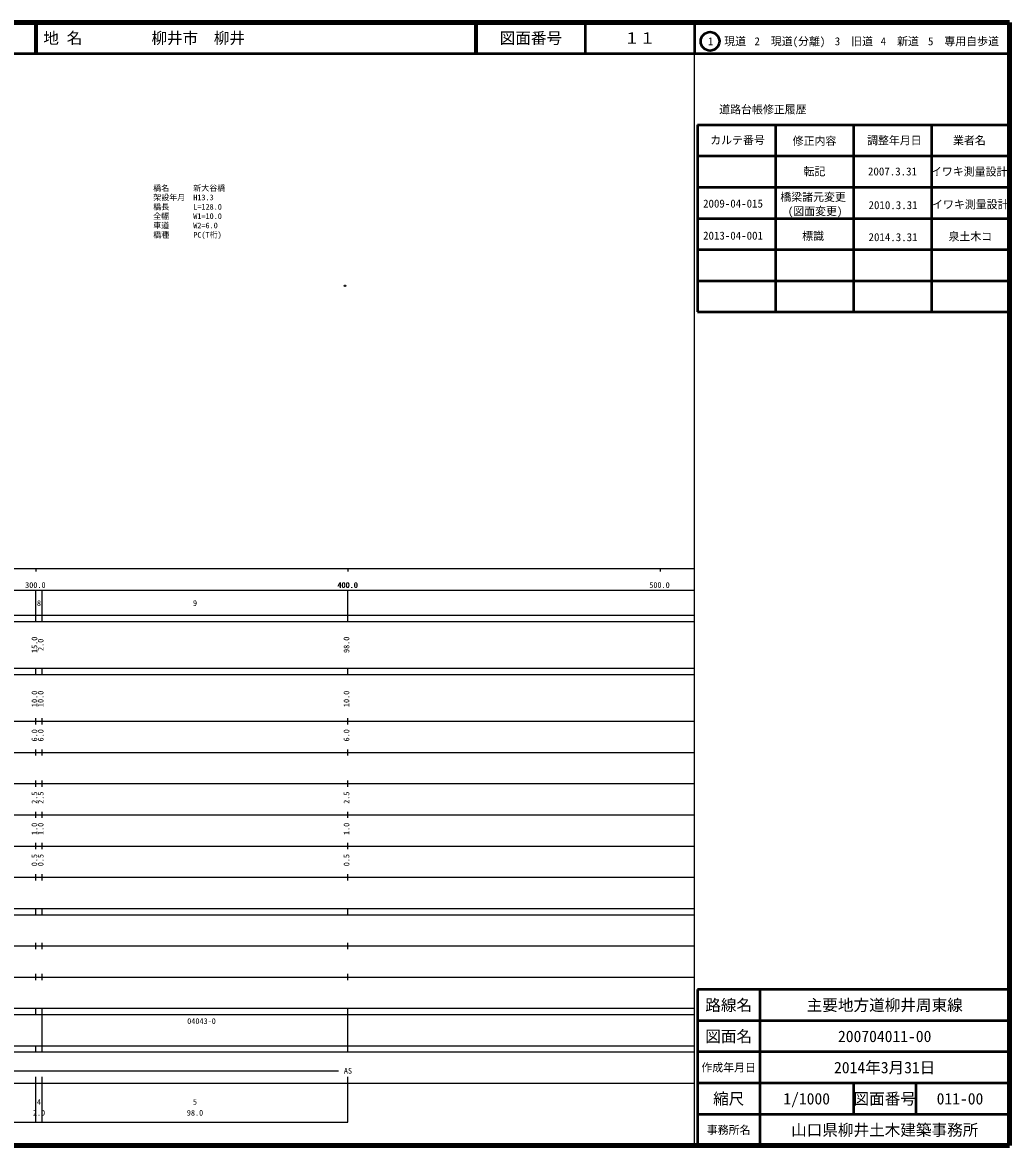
# Model space of a CAD drawing. Units: millimetres on the paper, with parts at other scales. Extents: x 40 to 680, y 20 to 380.
# Drawn here: x 363.7 to 680, y 20 to 380 of the extents above; entities that cross this region are included whole.
import ezdxf
from ezdxf.enums import TextEntityAlignment as Align

# ---------------------------------------------------------------- set-up
doc = ezdxf.new("R2010")
doc.units = ezdxf.units.MM
doc.header["$PDMODE"] = 32
doc.header["$PDSIZE"] = 0.5
for name, color, linetype in [('M-OTRS', 6, 'Continuous'), ('M-STR-HTXT', 7, 'Continuous'), ('M-TTL-TXT', 7, 'Continuous')]:
    doc.layers.add(name, color=color, linetype=linetype)
for name, color, linetype, lineweight in [('M-TTL', 2, 'Continuous', 140), ('M-TTL-BAND', 7, 'Continuous', 25), ('M-TTL-FRAM', 2, 'Continuous', 50), ('M-TTL-LINE', 7, 'Continuous', 50)]:
    doc.layers.add(name, color=color, linetype=linetype, lineweight=lineweight)
doc.styles.add('ＭＳ ゴシック', font='')
doc.styles.get('ＭＳ ゴシック').set_extended_font_data('MS Gothic')

msp = doc.modelspace()

# ---------------------------------------------------------------- linework, layer by layer
at = {"layer": 'M-OTRS'}
msp.add_point((467.096, 295.583), dxfattribs=at)
at = {"layer": 'M-TTL'}
for p, q in [((680, 380), (40, 380)), ((680, 20), (680, 380)), ((40, 20), (680, 20))]:
    msp.add_line(p, q, dxfattribs=at)
at = {"layer": 'M-TTL-BAND'}
for p, q in [((579, 20), (579, 370)), ((40, 205), (579, 205)), ((368, 205), (368, 204)), ((468, 205), (468, 204)), ((568, 205), (568, 204)), ((68, 198), (579, 198)), ((368, 188), (368, 198)), ((370, 188), (370, 198)), ((468, 188), (468, 198)), ((40, 190), (579, 190)), ((40, 188), (579, 188)), ((40, 173), (579, 173)), ((368, 171), (368, 173)), ((370, 171), (370, 173)), ((468, 171), (468, 173)), ((40, 171), (579, 171)), ((40, 156), (579, 156)), ((368, 155), (368, 157)), ((370, 155), (370, 157)), ((468, 155), (468, 157)), ((46, 146), (579, 146)), ((368, 145), (368, 147)), ((370, 145), (370, 147)), ((468, 145), (468, 147)), ((368, 135), (368, 137)), ((370, 135), (370, 137)), ((468, 135), (468, 137)), ((52, 136), (579, 136)), ((46, 126), (579, 126)), ((368, 125), (368, 127)), ((370, 125), (370, 127)), ((468, 125), (468, 127)), ((52, 116), (579, 116)), ((368, 115), (368, 117)), ((370, 115), (370, 117)), ((468, 115), (468, 117)), ((46, 106), (579, 106)), ((368, 105), (368, 107)), ((370, 105), (370, 107)), ((468, 105), (468, 107)), ((40, 96), (579, 96)), ((40, 94), (579, 94)), ((368, 94), (368, 96)), ((370, 94), (370, 96)), ((468, 94), (468, 96)), ((49, 84), (579, 84)), ((368, 83), (368, 85)), ((370, 83), (370, 85)), ((468, 83), (468, 85)), ((40, 74), (579, 74)), ((368, 73), (368, 75)), ((370, 73), (370, 75)), ((468, 73), (468, 75)), ((40, 64), (579, 64)), ((40, 62), (579, 62)), ((368, 62), (368, 64)), ((370, 62), (370, 64)), ((370, 52), (370, 62)), ((468, 62), (468, 64)), ((468, 52), (468, 62)), ((40, 52), (579, 52)), ((368, 50), (368, 52)), ((370, 50), (370, 52)), ((468, 50), (468, 52)), ((40, 50), (579, 50)), ((71, 44), (465, 44)), ((40, 40), (579, 40)), ((368, 27.5), (368, 42)), ((370, 27.5), (370, 42)), ((468, 27.5), (468, 42)), ((68, 27.5), (462, 27.5)), ((461.995, 27.501), (468.022, 27.501))]:
    msp.add_line(p, q, dxfattribs=at)
at = {"layer": 'M-TTL-FRAM'}
for p, q in [((580, 347.197), (580, 287.197)), ((580, 347.197), (680, 347.197)), ((580, 287.197), (680, 287.197)), ((680, 70), (580, 70)), ((580, 70), (580, 20))]:
    msp.add_line(p, q, dxfattribs=at)
at = {"layer": 'M-TTL-LINE'}
for p, q in [((367.75, 380), (367.75, 370)), ((368.25, 380), (368.25, 370)), ((508.747, 380), (508.747, 370)), ((509.247, 380), (509.247, 370)), ((543.997, 380), (543.997, 370)), ((579, 380), (579, 370)), ((40, 370), (680, 370)), ((605, 347.197), (605, 287.197)), ((630, 347.197), (630, 287.197)), ((655, 347.197), (655, 287.197)), ((580, 337.197), (680, 337.197)), ((580, 327.197), (680, 327.197)), ((580, 317.197), (680, 317.197)), ((580, 307.197), (680, 307.197)), ((580, 297.197), (680, 297.197)), ((600, 70), (600, 20)), ((680, 60), (580, 60)), ((680, 50), (580, 50)), ((680, 40), (580, 40)), ((630, 40), (630, 30)), ((650, 40), (650, 30)), ((680, 30), (580, 30))]:
    msp.add_line(p, q, dxfattribs=at)
msp.add_circle((584.031, 373.958), 3, dxfattribs=at)

# ---------------------------------------------------------------- texts
at = {"layer": 'M-STR-HTXT', "style": 'ＭＳ ゴシック'}
for s, p in [('橋名\u3000\u3000\u3000新大谷橋', (405.608, 325.45)), ('架設年月\u3000H13.3', (405.608, 322.45)), ('橋長\u3000\u3000\u3000L=128.0', (405.608, 319.45)), ('全幅\u3000\u3000\u3000W1=10.0', (405.608, 316.45)), ('車道\u3000\u3000\u3000W2=6.0', (405.608, 313.45)), ('橋種\u3000\u3000\u3000PC(T桁)', (405.608, 310.45))]:
    msp.add_text(s, height=1.833, dxfattribs=at).set_placement(p, align=Align.BOTTOM_LEFT)
at = {"layer": 'M-TTL-BAND', "style": 'ＭＳ ゴシック'}
for s, p in [('300.0', (367.844, 198.195)), ('400.0', (467.844, 198.195)), ('400.0', (468, 198.195)), ('500.0', (567.844, 198.195)), ('8', (369, 192.405)), ('9', (419, 192.405)), ('AS', (468, 42.5)), ('4', (369, 32.523)), ('5', (419, 32.523)), ('2.0', (369, 29.033)), ('98.0', (419, 29.033))]:
    msp.add_text(s, height=1.833, dxfattribs=at).set_placement(p, align=Align.BOTTOM_CENTER)
for s, p in [('15.0', (369, 180.5)), ('2.0', (371, 180.5)), ('98.0', (469, 180.5)), ('10.0', (369, 163.174)), ('10.0', (371, 163.174)), ('10.0', (469, 163.174)), ('6.0', (369, 151.5)), ('6.0', (371, 151.5)), ('6.0', (469, 151.5)), ('2.5', (369, 131.5)), ('2.5', (371, 131.5)), ('2.5', (469, 131.5)), ('1.0', (369, 121.5)), ('1.0', (371, 121.5)), ('1.0', (469, 121.5)), ('0.5', (369, 111.5)), ('0.5', (371, 111.5)), ('0.5', (469, 111.5))]:
    msp.add_text(s, height=1.833, rotation=90, dxfattribs=at).set_placement(p, align=Align.BOTTOM_CENTER)
msp.add_text('04043-0', height=1.833, dxfattribs=at).set_placement((416.5, 58.405), align=Align.BOTTOM_LEFT)
at = {"layer": 'M-TTL-TXT', "style": 'ＭＳ ゴシック'}
for s, p in [('地 名', (370.38, 375)), ('柳井市\u3000柳井', (405.024, 375))]:
    msp.add_text(s, height=3.666, dxfattribs=at).set_placement(p, align=Align.MIDDLE_LEFT)
for s, height, p in [('図面番号', 3.666, (526.622, 375)), ('１１', 3.666, (561.497, 375)), ('1\u3000現道', 2.566, (589.448, 373.958)), ('2\u3000現道(分離)', 2.566, (609.619, 373.958)), ('3\u3000旧道', 2.566, (630.121, 373.958)), ('4\u3000新道', 2.566, (644.824, 373.958)), ('5\u3000専用自歩道', 2.566, (665.228, 373.958)), ('道路台帳修正履歴', 2.566, (600.968, 352.113)), ('カルテ番号', 2.566, (592.839, 342.277)), ('修正内容', 2.566, (617.509, 342.023)), ('調整年月日', 2.566, (643.089, 342.197)), ('業者名', 2.566, (667.134, 342.197)), ('転記', 2.566, (617.5, 332.245)), ('2007.3.31', 2.566, (642.5, 332.245)), ('イワキ測量設計', 2.566, (667.077, 332.189)), ('橋梁諸元変更', 2.566, (617.054, 324.054)), ('2009-04-015', 2.566, (591.394, 321.941)), ('(図面変更)', 2.566, (617.706, 319.494)), ('2010.3.31', 2.566, (642.678, 321.448)), ('イワキ測量設計', 2.566, (667.434, 321.665)), ('2013-04-001', 2.566, (591.394, 311.671)), ('標識', 2.566, (617.054, 311.537)), ('2014.3.31', 2.566, (642.678, 311.178)), ('泉土木コ', 2.566, (667.434, 311.395)), ('路線名', 3.666, (590, 65)), ('路線名', 3.666, (590, 65)), ('主要地方道柳井周東線', 3.666, (640, 65)), ('図面名', 3.666, (590, 55)), ('図面名', 3.666, (590, 55)), ('200704011-00', 3.666, (640, 55)), ('2014年3月31日', 3.666, (640, 45)), ('作成年月日', 2.566, (590, 45)), ('作成年月日', 2.566, (590, 45)), ('縮尺', 3.666, (590, 35)), ('縮尺', 3.666, (590, 35)), ('1/1000', 3.666, (615, 35)), ('図面番号', 3.666, (640, 35)), ('図面番号', 3.666, (640, 35)), ('011-00', 3.666, (664.125, 35)), ('事務所名', 2.566, (590, 25)), ('事務所名', 2.566, (590, 25)), ('山口県柳井土木建築事務所', 3.666, (640, 25))]:
    msp.add_text(s, height=height, dxfattribs=at).set_placement(p, align=Align.MIDDLE_CENTER)

doc.saveas('drawing.dxf')
